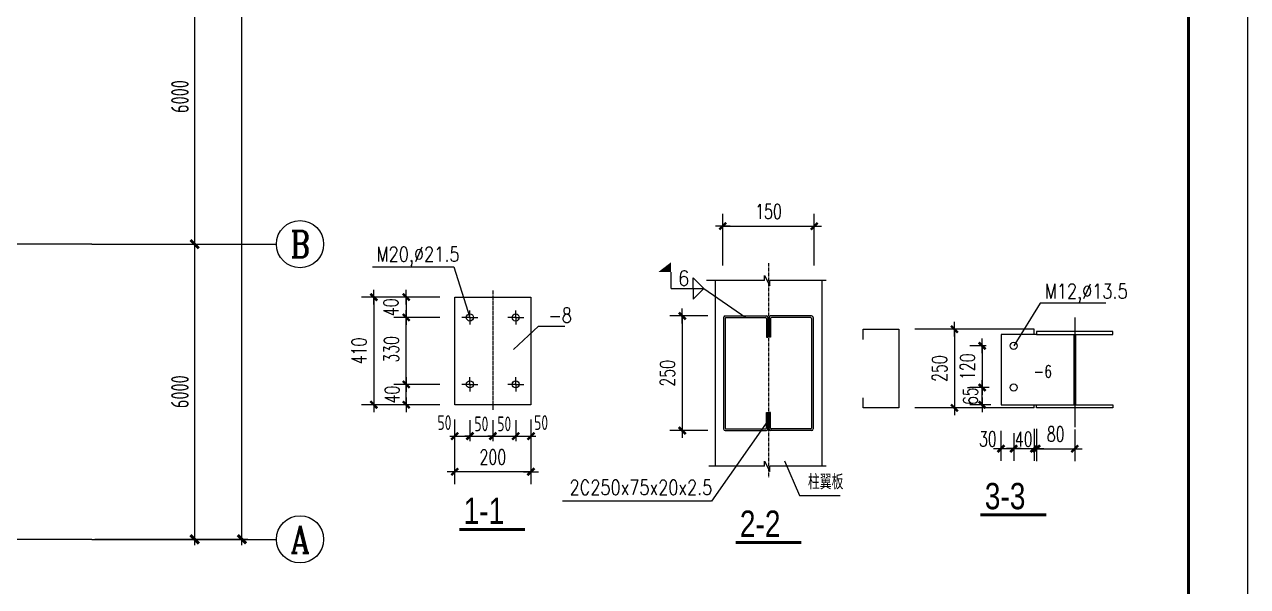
# Model space of a CAD drawing. Extents: x -1389621 to 57380, y -92505 to 283644.
# Drawn here: x -190537 to -165674, y 76107 to 87532 of the extents above; entities that cross this region are included whole.
import ezdxf
from ezdxf.enums import TextEntityAlignment as Align

# ---------------------------------------------------------------- set-up
doc = ezdxf.new("R2010")
doc.units = 0
doc.header["$LTSCALE"] = 100
doc.header["$MEASUREMENT"] = 0
doc.linetypes.add('CENTERX2', pattern=[101.6, 63.5, -12.7, 12.7, -12.7])
doc.linetypes.add('DOTE', pattern=[2.42, 2, -0.2, 0.02, -0.2])
doc.layers.get('0').update_dxf_attribs({"linetype": 'CONTINUOUS'})
doc.layers.get('Defpoints').update_dxf_attribs({"linetype": 'CONTINUOUS'})
for name, color, linetype in [('AXIS', 3, 'CONTINUOUS'), ('AXIS_TEXT', 7, 'CONTINUOUS'), ('BORDER', 7, 'CONTINUOUS'), ('DIM', 3, 'CONTINUOUS'), ('DOTE', 1, 'DOTE'), ('PUB_DIM', 3, 'CONTINUOUS'), ('TDB_文字', 3, 'CONTINUOUS'), ('TDB_细实线', 1, 'CONTINUOUS'), ('一般文字', 6, 'CONTINUOUS'), ('系杆支撑', 2, 'CONTINUOUS')]:
    doc.layers.add(name, color=color, linetype=linetype)
doc.layers.add('轴线', color=1, linetype='CENTERX2', lineweight=13)
doc.layers.add('钢架', color=7, linetype='CONTINUOUS', lineweight=25)
doc.styles.add('_TCH_AXIS', font='COMPLEX', dxfattribs={"bigfont": 'GBCBIG'})
doc.styles.add('COMPLEX', font='COMPLEX')
doc.styles.add('DIM_FONT', font='SIMPLEX', dxfattribs={"width": 0.7, "bigfont": 'GBCBIG'})
doc.styles.add('hztxt', font='txt', dxfattribs={"width": 0.7, "height": 10, "bigfont": 'hztxt.shx'})
doc.styles.add('TDB_仿宋字', font='FSGB2312.ttf', dxfattribs={"width": 0.8})
doc.styles.add('TSSD_Dimension', font='tssdeng.shx', dxfattribs={"width": 0.7, "bigfont": 'hztxt.shx'})
doc.dimstyles.new('dimn', dxfattribs={"dimtxt": 300, "dimasz": 1, "dimexe": 250, "dimexo": 300, "dimgap": 150, "dimtad": 1, "dimdec": 0, "dimzin": 0, "dimdsep": 46, "dimtxsty": 'DIM_FONT', "dimblk": '_DIMX', "dimcen": 1, "dimclrt": 7, "dimadec": 1, "dimazin": 0, "dimtfac": 1, "dimtdec": 0, "dimtix": 1, "dimtmove": 2, "dimatfit": 3, "dimfxl": 0, "dimtolj": 1, "dimtzin": 0, "dimarcsym": 0})
doc.dimstyles.new('TSSD_100_100', dxfattribs={"dimtxt": 300, "dimasz": 100, "dimexe": 100, "dimexo": 250, "dimgap": 100, "dimtad": 1, "dimdec": 0, "dimzin": 0, "dimdsep": 46, "dimtxsty": 'TSSD_Dimension', "dimblk": 'ARCHTICK', "dimblk1": 'ARCHTICK', "dimblk2": 'ARCHTICK', "dimcen": 0, "dimdle": 100, "dimclrt": 7, "dimadec": 0, "dimazin": 0, "dimtfac": 1, "dimtdec": 0, "dimtix": 1, "dimtmove": 2, "dimatfit": 3, "dimfxl": 0, "dimtolj": 1, "dimtzin": 0, "dimarcsym": 0})

# ---------------------------------------------------------------- blocks, each defined once
blk = doc.blocks.new('_ArchTick')
at = {"color": 0, "linetype": 'ByBlock'}
blk.add_lwpolyline([(-0.71, -0.71, 0.5, 0.5, 0), (0.71, 0.71, 0.5, 0.5, 0)], format="xyseb", dxfattribs=at)
blk = doc.blocks.new('*D343')
at = {"layer": 'Defpoints', "color": 0, "ltscale": 100}
for p in [(-189170, 89067), (-187077, 89067), (-189170, 83067)]:
    blk.add_point(p, dxfattribs=at)
at = {"layer": 'DIM', "color": 0, "lineweight": -2, "ltscale": 100}
for p, q in [((-188870, 89067), (-186957, 89067)), ((-187077, 82947), (-187077, 89187)), ((-188870, 83067), (-186957, 83067))]:
    blk.add_line(p, q, dxfattribs=at)
at = {"layer": 'DIM', "color": 0, "lineweight": -2, "ltscale": 100, "xscale": 120, "yscale": 120, "zscale": 120}
for p, rotation in [((-187077, 89067), 90), ((-187077, 83067), 270)]:
    blk.add_blockref('_ArchTick', p, dxfattribs=dict(at, rotation=rotation))
at = {"layer": 'DIM', "color": 7, "ltscale": 100, "insert": (-187377, 86067), "char_height": 360, "attachment_point": 5, "rotation": 90, "style": 'TSSD_Dimension'}
blk.add_mtext('\\A1;6000', dxfattribs=at)
blk = doc.blocks.new('*D354')
at = {"layer": 'Defpoints', "color": 0, "ltscale": 100}
for p in [(-189410, 149067), (-186117, 149067), (-189410, 77067)]:
    blk.add_point(p, dxfattribs=at)
at = {"layer": 'DIM', "color": 0, "lineweight": -2, "ltscale": 100}
for p, q in [((-186117, 76947), (-186117, 149187)), ((-189110, 149067), (-185997, 149067)), ((-189110, 77067), (-185997, 77067))]:
    blk.add_line(p, q, dxfattribs=at)
at = {"layer": 'DIM', "color": 0, "lineweight": -2, "ltscale": 100, "xscale": 120, "yscale": 120, "zscale": 120}
for p, rotation in [((-186117, 149067), 90), ((-186117, 77067), 270)]:
    blk.add_blockref('_ArchTick', p, dxfattribs=dict(at, rotation=rotation))
at = {"layer": 'DIM', "color": 7, "ltscale": 100, "insert": (-186417, 113067), "char_height": 360, "attachment_point": 5, "rotation": 90, "style": 'TSSD_Dimension'}
blk.add_mtext('\\A1;72000', dxfattribs=at)
blk = doc.blocks.new('*D2126')
at = {"layer": 'Defpoints', "color": 0, "ltscale": 100}
for p in [(-189170, 83067), (-187077, 83067), (-189170, 77067)]:
    blk.add_point(p, dxfattribs=at)
at = {"layer": 'DIM', "color": 0, "lineweight": -2, "ltscale": 100}
for p, q in [((-188870, 83067), (-186957, 83067)), ((-187077, 76947), (-187077, 83187)), ((-188870, 77067), (-186957, 77067))]:
    blk.add_line(p, q, dxfattribs=at)
at = {"layer": 'DIM', "color": 0, "lineweight": -2, "ltscale": 100, "xscale": 120, "yscale": 120, "zscale": 120}
for p, rotation in [((-187077, 83067), 90), ((-187077, 77067), 270)]:
    blk.add_blockref('_ArchTick', p, dxfattribs=dict(at, rotation=rotation))
at = {"layer": 'DIM', "color": 7, "ltscale": 100, "insert": (-187377, 80067), "char_height": 360, "attachment_point": 5, "rotation": 90, "style": 'TSSD_Dimension'}
blk.add_mtext('\\A1;6000', dxfattribs=at)
blk = doc.blocks.new('_AXISO')
blk.add_circle((0, 0), 0.5)
at = {"layer": 'AXIS_TEXT', "style": 'COMPLEX', "width": 1.041667}
blk.add_attdef('A', text='', height=0.56, dxfattribs=at).set_placement((-0.25, -0.28), (0.25, -0.28), align=Align.FIT)
blk = doc.blocks.new('_DIMX')
blk.add_line((-150, 0), (150, 0))
at = {"const_width": 50}
blk.add_lwpolyline([(-70, -70), (70, 70)], dxfattribs=at)
blk = doc.blocks.new('*D2627')
at = {"layer": 'AXIS', "color": 0, "linetype": 'Continuous', "lineweight": -2}
for p, q in [((-176648, 81607), (-177415, 81607)), ((-177165, 81606), (-177165, 79279)), ((-176648, 79278), (-177415, 79278))]:
    blk.add_line(p, q, dxfattribs=at)
at = {"layer": 'Defpoints', "color": 0, "linetype": 'Continuous'}
for p in [(-176348, 81607), (-177165, 79278), (-176348, 79278)]:
    blk.add_point(p, dxfattribs=at)
at = {"layer": 'AXIS', "color": 0, "linetype": 'Continuous', "lineweight": -2, "xscale": 1.000050000002375, "yscale": 1.000050000002375, "zscale": 1.000050000002375}
for p, rotation in [((-177165, 81607), 90), ((-177165, 79278), 270)]:
    blk.add_blockref('_DIMX', p, dxfattribs=dict(at, rotation=rotation))
at = {"layer": 'AXIS', "color": 7, "linetype": 'Continuous', "insert": (-177465, 80442), "char_height": 300, "attachment_point": 5, "rotation": 90, "style": 'DIM_FONT'}
blk.add_mtext('\\A1;250', dxfattribs=at)
blk = doc.blocks.new('*D2633')
at = {"layer": 'AXIS', "color": 0, "lineweight": -2}
for p, q in [((-171526, 81338), (-171883, 81338)), ((-171633, 81337), (-171633, 79740)), ((-171526, 79739), (-171883, 79739))]:
    blk.add_line(p, q, dxfattribs=at)
at = {"layer": 'Defpoints', "color": 0}
for p in [(-171226, 81338), (-171633, 79739), (-171226, 79739)]:
    blk.add_point(p, dxfattribs=at)
at = {"layer": 'AXIS', "color": 0, "lineweight": -2, "xscale": 1.000050000002375, "yscale": 1.000050000002375, "zscale": 1.000050000002375}
for p, rotation in [((-171633, 81338), 90), ((-171633, 79739), 270)]:
    blk.add_blockref('_DIMX', p, dxfattribs=dict(at, rotation=rotation))
at = {"layer": 'AXIS', "color": 7, "insert": (-171933, 80538), "char_height": 300, "attachment_point": 5, "rotation": 90, "style": 'DIM_FONT'}
blk.add_mtext('\\A1;250', dxfattribs=at)
blk = doc.blocks.new('*D2629')
at = {"layer": 'AXIS', "color": 0, "linetype": 'Continuous', "lineweight": -2}
for p, q in [((-170986, 81000), (-171318, 81000)), ((-171068, 80999), (-171068, 80154)), ((-171368, 80153), (-171318, 80153))]:
    blk.add_line(p, q, dxfattribs=at)
at = {"layer": 'Defpoints', "color": 0, "linetype": 'Continuous'}
for p in [(-170686, 81000), (-171068, 80153), (-171068, 80153)]:
    blk.add_point(p, dxfattribs=at)
at = {"layer": 'AXIS', "color": 0, "linetype": 'Continuous', "lineweight": -2, "xscale": 1.000050000002375, "yscale": 1.000050000002375, "zscale": 1.000050000002375}
for p, rotation in [((-171068, 81000), 90), ((-171068, 80153), 270)]:
    blk.add_blockref('_DIMX', p, dxfattribs=dict(at, rotation=rotation))
at = {"layer": 'AXIS', "color": 7, "linetype": 'Continuous', "insert": (-171368, 80576), "char_height": 300, "attachment_point": 5, "rotation": 90, "style": 'DIM_FONT'}
blk.add_mtext('\\A1;120', dxfattribs=at)
blk = doc.blocks.new('*D2631')
at = {"layer": 'AXIS', "color": 0, "lineweight": -2}
for p, q in [((-170014, 79315), (-170014, 78660)), ((-170427, 79228), (-170427, 78660)), ((-170426, 78910), (-170015, 78910))]:
    blk.add_line(p, q, dxfattribs=at)
at = {"layer": 'Defpoints', "color": 0}
for p in [(-170014, 79615), (-170427, 79528), (-170014, 78910)]:
    blk.add_point(p, dxfattribs=at)
at = {"layer": 'AXIS', "color": 0, "lineweight": -2, "xscale": 1.000050000002375, "yscale": 1.000050000002375, "zscale": 1.000050000002375, "rotation": 180}
blk.add_blockref('_DIMX', (-170427, 78910), dxfattribs=at)
at = {"layer": 'AXIS', "color": 0, "lineweight": -2, "xscale": 1.000050000002375, "yscale": 1.000050000002375, "zscale": 1.000050000002375}
blk.add_blockref('_DIMX', (-170014, 78910), dxfattribs=at)
at = {"layer": 'AXIS', "color": 7, "insert": (-170223, 79102), "char_height": 300, "attachment_point": 5, "style": 'DIM_FONT'}
blk.add_mtext('\\A1;40', dxfattribs=at)
blk = doc.blocks.new('*D2632')
at = {"layer": 'AXIS', "color": 0, "lineweight": -2}
for p, q in [((-170686, 79271), (-170686, 78660)), ((-170427, 79228), (-170427, 78660)), ((-170687, 78910), (-170688, 78910)), ((-170686, 78910), (-170427, 78910)), ((-170426, 78910), (-170425, 78910))]:
    blk.add_line(p, q, dxfattribs=at)
at = {"layer": 'Defpoints', "color": 0}
for p in [(-170686, 79571), (-170427, 79528), (-170427, 78910)]:
    blk.add_point(p, dxfattribs=at)
at = {"layer": 'AXIS', "color": 0, "lineweight": -2, "xscale": 1.000050000002375, "yscale": 1.000050000002375, "zscale": 1.000050000002375}
blk.add_blockref('_DIMX', (-170686, 78910), dxfattribs=at)
at = {"layer": 'AXIS', "color": 0, "lineweight": -2, "xscale": 1.000050000002375, "yscale": 1.000050000002375, "zscale": 1.000050000002375, "rotation": 180}
blk.add_blockref('_DIMX', (-170427, 78910), dxfattribs=at)
at = {"layer": 'AXIS', "color": 7, "insert": (-170954, 79106), "char_height": 300, "attachment_point": 5, "style": 'DIM_FONT'}
blk.add_mtext('\\A1;30', dxfattribs=at)
blk = doc.blocks.new('*D2618')
at = {"layer": 'AXIS', "color": 0, "lineweight": -2}
for p, q in [((-170927, 80153), (-171319, 80153)), ((-171069, 79802), (-171069, 80152)), ((-170892, 79801), (-171319, 79801))]:
    blk.add_line(p, q, dxfattribs=at)
at = {"layer": 'Defpoints', "color": 0}
for p in [(-171069, 80153), (-170627, 80153), (-170592, 79801)]:
    blk.add_point(p, dxfattribs=at)
at = {"layer": 'AXIS', "color": 0, "lineweight": -2, "xscale": 1.000050000002375, "yscale": 1.000050000002375, "zscale": 1.000050000002375}
for p, rotation in [((-171069, 80153), 90), ((-171069, 79801), 270)]:
    blk.add_blockref('_DIMX', p, dxfattribs=dict(at, rotation=rotation))
at = {"layer": 'AXIS', "color": 7, "insert": (-171308, 79976), "char_height": 300, "attachment_point": 5, "rotation": 90, "style": 'DIM_FONT'}
blk.add_mtext('\\A1;65', dxfattribs=at)
blk = doc.blocks.new('*D2619')
at = {"layer": 'AXIS', "color": 0, "lineweight": -2}
for p, q in [((-182092, 81990), (-183026, 81990)), ((-182776, 81989), (-182776, 81577)), ((-182092, 81576), (-183026, 81576))]:
    blk.add_line(p, q, dxfattribs=at)
at = {"layer": 'Defpoints', "color": 0}
for p in [(-181792, 81990), (-182776, 81576), (-181792, 81576)]:
    blk.add_point(p, dxfattribs=at)
at = {"layer": 'AXIS', "color": 0, "lineweight": -2, "xscale": 1.00005, "yscale": 1.00005, "zscale": 1.00005}
for p, rotation in [((-182776, 81990), 90), ((-182776, 81576), 270)]:
    blk.add_blockref('_DIMX', p, dxfattribs=dict(at, rotation=rotation))
at = {"layer": 'AXIS', "color": 7, "insert": (-183087, 81783), "char_height": 300, "attachment_point": 5, "rotation": 90, "style": 'DIM_FONT'}
blk.add_mtext('\\A1;40', dxfattribs=at)
blk = doc.blocks.new('*D2634')
at = {"layer": 'AXIS', "color": 0, "lineweight": -2}
for p, q in [((-181792, 79503), (-181792, 78190)), ((-180241, 79503), (-180241, 78190)), ((-180242, 78440), (-181791, 78440))]:
    blk.add_line(p, q, dxfattribs=at)
at = {"layer": 'Defpoints', "color": 0}
for p in [(-181792, 79803), (-180241, 79803), (-181792, 78440)]:
    blk.add_point(p, dxfattribs=at)
at = {"layer": 'AXIS', "color": 0, "lineweight": -2, "xscale": 1.00005, "yscale": 1.00005, "zscale": 1.00005, "rotation": 180}
blk.add_blockref('_DIMX', (-181792, 78440), dxfattribs=at)
at = {"layer": 'AXIS', "color": 0, "lineweight": -2, "xscale": 1.00005, "yscale": 1.00005, "zscale": 1.00005}
blk.add_blockref('_DIMX', (-180241, 78440), dxfattribs=at)
at = {"layer": 'AXIS', "color": 7, "insert": (-181016, 78740), "char_height": 300, "attachment_point": 5, "style": 'DIM_FONT'}
blk.add_mtext('\\A1;200', dxfattribs=at)
blk = doc.blocks.new('*D2620')
at = {"layer": 'AXIS', "color": 0, "lineweight": -2}
for p, q in [((-182312, 81990), (-183686, 81990)), ((-183436, 81989), (-183436, 79804)), ((-182312, 79803), (-183686, 79803))]:
    blk.add_line(p, q, dxfattribs=at)
at = {"layer": 'Defpoints', "color": 0}
for p in [(-182012, 81990), (-183436, 79803), (-182012, 79803)]:
    blk.add_point(p, dxfattribs=at)
at = {"layer": 'AXIS', "color": 0, "lineweight": -2, "xscale": 1.00005, "yscale": 1.00005, "zscale": 1.00005}
for p, rotation in [((-183436, 81990), 90), ((-183436, 79803), 270)]:
    blk.add_blockref('_DIMX', p, dxfattribs=dict(at, rotation=rotation))
at = {"layer": 'AXIS', "color": 7, "insert": (-183736, 80896), "char_height": 300, "attachment_point": 5, "rotation": 90, "style": 'DIM_FONT'}
blk.add_mtext('\\A1;410', dxfattribs=at)
blk = doc.blocks.new('*D2621')
at = {"layer": 'AXIS', "color": 0, "lineweight": -2}
for p, q in [((-182092, 81576), (-183026, 81576)), ((-182776, 80217), (-182776, 81575)), ((-182092, 80216), (-183026, 80216))]:
    blk.add_line(p, q, dxfattribs=at)
at = {"layer": 'Defpoints', "color": 0}
for p in [(-182776, 81576), (-181792, 81576), (-181792, 80216)]:
    blk.add_point(p, dxfattribs=at)
at = {"layer": 'AXIS', "color": 0, "lineweight": -2, "xscale": 1.00005, "yscale": 1.00005, "zscale": 1.00005}
for p, rotation in [((-182776, 81576), 90), ((-182776, 80216), 270)]:
    blk.add_blockref('_DIMX', p, dxfattribs=dict(at, rotation=rotation))
at = {"layer": 'AXIS', "color": 7, "insert": (-183079, 80928), "char_height": 300, "attachment_point": 5, "rotation": 90, "style": 'DIM_FONT'}
blk.add_mtext('\\A1;330', dxfattribs=at)
blk = doc.blocks.new('*D2622')
at = {"layer": 'AXIS', "color": 0, "lineweight": -2}
for p, q in [((-182092, 80216), (-183026, 80216)), ((-182776, 79804), (-182776, 80215)), ((-182092, 79803), (-183026, 79803))]:
    blk.add_line(p, q, dxfattribs=at)
at = {"layer": 'Defpoints', "color": 0}
for p in [(-182776, 80216), (-181792, 80216), (-181792, 79803)]:
    blk.add_point(p, dxfattribs=at)
at = {"layer": 'AXIS', "color": 0, "lineweight": -2, "xscale": 1.00005, "yscale": 1.00005, "zscale": 1.00005}
for p, rotation in [((-182776, 80216), 90), ((-182776, 79803), 270)]:
    blk.add_blockref('_DIMX', p, dxfattribs=dict(at, rotation=rotation))
at = {"layer": 'AXIS', "color": 7, "insert": (-183064, 80010), "char_height": 300, "attachment_point": 5, "rotation": 90, "style": 'DIM_FONT'}
blk.add_mtext('\\A1;40', dxfattribs=at)
blk = doc.blocks.new('*D2623')
at = {"layer": 'Defpoints', "color": 0, "ltscale": 100}
for p in [(-181482, 79737), (-181016, 79737), (-181016, 79164)]:
    blk.add_point(p, dxfattribs=at)
at = {"layer": 'DIM', "color": 0, "lineweight": -2, "ltscale": 100}
for p, q in [((-181482, 79487), (-181482, 79064)), ((-181016, 79487), (-181016, 79064)), ((-181482, 79164), (-181582, 79164)), ((-181482, 79164), (-181016, 79164)), ((-181016, 79164), (-180916, 79164))]:
    blk.add_line(p, q, dxfattribs=at)
at = {"layer": 'DIM', "color": 0, "lineweight": -2, "ltscale": 100, "xscale": 100.005, "yscale": 100.005, "zscale": 100.005}
blk.add_blockref('_ArchTick', (-181482, 79164), dxfattribs=at)
at = {"layer": 'DIM', "color": 0, "lineweight": -2, "ltscale": 100, "xscale": 100.005, "yscale": 100.005, "zscale": 100.005, "rotation": 180}
blk.add_blockref('_ArchTick', (-181016, 79164), dxfattribs=at)
at = {"layer": 'DIM', "color": 7, "ltscale": 100, "insert": (-181249, 79414), "char_height": 300, "attachment_point": 5, "style": 'TSSD_Dimension'}
blk.add_mtext('\\A1;50', dxfattribs=at)
blk = doc.blocks.new('*D2624')
at = {"layer": 'Defpoints', "color": 0, "ltscale": 100}
for p in [(-181016, 79737), (-180551, 79737), (-180551, 79164)]:
    blk.add_point(p, dxfattribs=at)
at = {"layer": 'DIM', "color": 0, "lineweight": -2, "ltscale": 100}
for p, q in [((-181016, 79487), (-181016, 79064)), ((-180551, 79487), (-180551, 79064)), ((-181016, 79164), (-181116, 79164)), ((-181016, 79164), (-180551, 79164)), ((-180551, 79164), (-180451, 79164))]:
    blk.add_line(p, q, dxfattribs=at)
at = {"layer": 'DIM', "color": 0, "lineweight": -2, "ltscale": 100, "xscale": 100.005, "yscale": 100.005, "zscale": 100.005}
blk.add_blockref('_ArchTick', (-181016, 79164), dxfattribs=at)
at = {"layer": 'DIM', "color": 0, "lineweight": -2, "ltscale": 100, "xscale": 100.005, "yscale": 100.005, "zscale": 100.005, "rotation": 180}
blk.add_blockref('_ArchTick', (-180551, 79164), dxfattribs=at)
at = {"layer": 'DIM', "color": 7, "ltscale": 100, "insert": (-180784, 79414), "char_height": 300, "attachment_point": 5, "style": 'TSSD_Dimension'}
blk.add_mtext('\\A1;50', dxfattribs=at)
blk = doc.blocks.new('*D2625')
at = {"layer": 'Defpoints', "color": 0, "ltscale": 100}
for p in [(-180551, 79737), (-180241, 79737), (-180241, 79164)]:
    blk.add_point(p, dxfattribs=at)
at = {"layer": 'DIM', "color": 0, "lineweight": -2, "ltscale": 100}
for p, q in [((-180551, 79487), (-180551, 79064)), ((-180241, 79487), (-180241, 79064)), ((-180651, 79164), (-180141, 79164))]:
    blk.add_line(p, q, dxfattribs=at)
at = {"layer": 'DIM', "color": 0, "lineweight": -2, "ltscale": 100, "xscale": 100.005, "yscale": 100.005, "zscale": 100.005, "rotation": 180}
blk.add_blockref('_ArchTick', (-180551, 79164), dxfattribs=at)
at = {"layer": 'DIM', "color": 0, "lineweight": -2, "ltscale": 100, "xscale": 100.005, "yscale": 100.005, "zscale": 100.005}
blk.add_blockref('_ArchTick', (-180241, 79164), dxfattribs=at)
at = {"layer": 'DIM', "color": 7, "ltscale": 100, "insert": (-180034, 79439), "char_height": 300, "attachment_point": 5, "style": 'TSSD_Dimension'}
blk.add_mtext('\\A1;50', dxfattribs=at)
blk = doc.blocks.new('*D2626')
at = {"layer": 'Defpoints', "color": 0, "ltscale": 100}
for p in [(-181792, 79737), (-181482, 79737), (-181482, 79164)]:
    blk.add_point(p, dxfattribs=at)
at = {"layer": 'DIM', "color": 0, "lineweight": -2, "ltscale": 100}
for p, q in [((-181792, 79487), (-181792, 79064)), ((-181482, 79487), (-181482, 79064)), ((-181892, 79164), (-181382, 79164))]:
    blk.add_line(p, q, dxfattribs=at)
at = {"layer": 'DIM', "color": 0, "lineweight": -2, "ltscale": 100, "xscale": 100.005, "yscale": 100.005, "zscale": 100.005, "rotation": 180}
blk.add_blockref('_ArchTick', (-181792, 79164), dxfattribs=at)
at = {"layer": 'DIM', "color": 0, "lineweight": -2, "ltscale": 100, "xscale": 100.005, "yscale": 100.005, "zscale": 100.005}
blk.add_blockref('_ArchTick', (-181482, 79164), dxfattribs=at)
at = {"layer": 'DIM', "color": 7, "ltscale": 100, "insert": (-181999, 79439), "char_height": 300, "attachment_point": 5, "style": 'TSSD_Dimension'}
blk.add_mtext('\\A1;50', dxfattribs=at)

msp = doc.modelspace()

# ---------------------------------------------------------------- linework, layer by layer
at = {"color": 3}
for p, q in [((-181481.641, 81576.249), (-181644.189, 81576.249)), ((-181481.641, 81576.249), (-181481.641, 81719.724)), ((-181481.641, 81576.249), (-181319.094, 81576.249)), ((-181481.641, 81576.249), (-181481.641, 81432.773)), ((-180551.205, 81576.249), (-180713.752, 81576.249)), ((-180551.205, 81576.249), (-180551.205, 81719.724)), ((-180551.205, 81576.249), (-180388.657, 81576.249)), ((-180551.205, 81576.249), (-180551.205, 81432.773)), ((-181481.641, 80216.338), (-181481.641, 80359.814)), ((-180551.205, 80216.338), (-180551.205, 80359.814)), ((-181481.641, 80216.338), (-181644.189, 80216.338)), ((-181481.641, 80216.338), (-181319.094, 80216.338)), ((-181481.641, 80216.338), (-181481.641, 80072.862)), ((-180551.205, 80216.338), (-180713.752, 80216.338)), ((-180551.205, 80216.338), (-180388.657, 80216.338)), ((-180551.205, 80216.338), (-180551.205, 80072.862))]:
    msp.add_line(p, q, dxfattribs=at)
for p, q in [((-170013.739, 81337.606), (-172438.898, 81337.606)), ((-170013.739, 81228.102), (-170013.739, 81337.606)), ((-170013.739, 81228.102), (-170685.721, 81228.102)), ((-170685.721, 81228.102), (-170685.721, 79801.072)), ((-169962.049, 81228.102), (-170013.739, 81228.102)), ((-170013.739, 79739.042), (-172438.898, 79739.042)), ((-170685.721, 79801.072), (-169962.049, 79801.072)), ((-170013.739, 79739.042), (-170013.739, 79801.072))]:
    msp.add_line(p, q)
at = {"color": 0, "linetype": 'ByBlock'}
msp.add_lwpolyline([(-173487.214, 81130.843), (-173487.214, 81337.606), (-172763.541, 81337.606), (-172763.541, 79739.042), (-173487.214, 79739.042), (-173487.214, 79945.806)], dxfattribs=at)
for centre in [(-181481.641, 81576.249), (-180551.205, 81576.249), (-170427.267, 80999.524), (-181481.641, 80216.338), (-180551.205, 80216.338), (-170427.267, 80152.57)]:
    msp.add_circle(centre, 72.367)
at = {"layer": 'AXIS'}
for p, q in [((-189169.75, 83066.574), (-185415.141, 83066.574)), ((-189169.75, 77066.574), (-185415.141, 77066.574))]:
    msp.add_line(p, q, dxfattribs=at)
at = {"layer": 'BORDER'}
msp.add_lwpolyline([(-236954.028, 57648.326), (-236954.028, 158568.326), (-165674.028, 158568.326), (-165674.028, 57648.326)], close=True, dxfattribs=at)
at = {"layer": 'BORDER', "const_width": 60}
msp.add_lwpolyline([(-235754.028, 58848.326), (-235754.028, 155568.326), (-166874.028, 155568.326), (-166874.028, 58848.326)], close=True, dxfattribs=at)
at = {"layer": 'DOTE', "linetype": 'DOTE', "ltscale": 10}
for p, q in [((-189169.75, 83066.574), (-230591.747, 83066.574)), ((-189169.75, 77066.574), (-230591.747, 77066.574))]:
    msp.add_line(p, q, dxfattribs=at)
at = {"layer": 'TDB_文字', "color": 3, "const_width": 64.141}
for points in [[(-171103, 77565), (-169766.731, 77565)], [(-181697.635, 77264.881), (-180361.366, 77264.881)], [(-176081.961, 77003.694), (-174745.691, 77003.694)]]:
    msp.add_lwpolyline(points, dxfattribs=at)
at = {"layer": '一般文字', "color": 251, "lineweight": 15}
for p, q in [((-183464.825, 82608.973), (-181808.13, 82608.973)), ((-181808.13, 82608.973), (-181481.641, 81576.249)), ((-177394.106, 82164.34), (-177394.106, 82497.924)), ((-176944.293, 82379.365), (-176729.268, 82164.34)), ((-176944.293, 82164.34), (-176944.293, 82379.365)), ((-175496.652, 82330.484), (-176675.612, 82330.484)), ((-175496.652, 82330.484), (-175496.652, 82428.783)), ((-175496.652, 82428.783), (-175385.001, 82221.547, 0)), ((-175385.001, 82221.547, 0), (-175385.001, 82330.484)), ((-174241.637, 82330.484), (-175385.001, 82330.484)), ((-177394.106, 82164.34), (-176729.268, 82164.34)), ((-176944.293, 81949.315), (-176729.268, 82164.34)), ((-176944.293, 82164.34), (-176944.293, 81949.315)), ((-176729.268, 82164.34), (-175874.03, 81574.475)), ((-169890.589, 81864.776), (-170427.267, 80999.524)), ((-168557.864, 81864.776), (-169890.589, 81864.776)), ((-180594.58, 80926.206), (-180086.9, 81396.37)), ((-180086.9, 81396.37), (-179554.375, 81396.37)), ((-175422.574, 79476.798), (-176572.755, 77845.486, 0)), ((-175496.652, 78554.437), (-175496.652, 78652.735)), ((-175496.652, 78652.735), (-175385.001, 78445.499, 0)), ((-175085.686, 78664.273), (-174779.7, 77959.567)), ((-175496.652, 78554.437), (-176622.238, 78554.437)), ((-175385.001, 78445.499, 0), (-175385.001, 78554.437)), ((-174241.637, 78554.437), (-175385.001, 78554.437)), ((-176572.755, 77845.486, 0), (-179598.343, 77845.486, 0)), ((-174779.7, 77959.567), (-173958.023, 77959.567))]:
    msp.add_line(p, q, dxfattribs=at)
msp.add_solid([(-177394.106, 82497.924), (-177655.302, 82497.924), (-177394.106, 82698.074)], dxfattribs=at)
at = {"layer": '系杆支撑', "color": 3}
for p, q in [((-176325.486, 81574.475), (-176325.486, 79310.446)), ((-176293.15, 81606.811), (-175454.91, 81606.811)), ((-176293.15, 81558.307), (-176293.15, 79326.614)), ((-176276.982, 81574.475), (-175471.079, 81574.475)), ((-175454.91, 81558.307), (-175454.91, 81177.12)), ((-175422.574, 81574.475), (-175422.574, 81177.12)), ((-175401.933, 81574.475), (-175401.933, 81177.12)), ((-174536.936, 81606.811), (-175369.597, 81606.811)), ((-175369.597, 81558.307), (-175369.597, 81177.12)), ((-174553.104, 81574.475), (-175353.429, 81574.475)), ((-174536.936, 81558.307), (-174536.936, 79326.614)), ((-174504.6, 81574.475), (-174504.6, 79310.446)), ((-175454.91, 81177.12), (-175422.574, 81177.12)), ((-175369.597, 81177.12), (-175401.933, 81177.12)), ((-175454.91, 79643.15), (-175422.574, 79643.15)), ((-175454.91, 79326.614), (-175454.91, 79643.15)), ((-175422.574, 79310.446), (-175422.574, 79643.15)), ((-175369.597, 79643.15), (-175401.933, 79643.15)), ((-175401.933, 79310.446), (-175401.933, 79643.15)), ((-175369.597, 79326.614), (-175369.597, 79643.15)), ((-176293.15, 79278.109), (-175454.91, 79278.109)), ((-176276.982, 79310.446), (-175471.079, 79310.446)), ((-174536.936, 79278.109), (-175369.597, 79278.109)), ((-174553.104, 79310.446), (-175353.429, 79310.446))]:
    msp.add_line(p, q, dxfattribs=at)
for centre, radius, start, end in [((-176293.15, 81574.475), 32.336, 90, 180), ((-176276.982, 81558.307), 16.168, 90, 180), ((-175471.079, 81558.307), 16.168, 0, 90), ((-175454.91, 81574.475), 32.336, 0, 90), ((-175369.597, 81574.475), 32.336, 90, 180), ((-175353.429, 81558.307), 16.168, 90, 180), ((-174553.104, 81558.307), 16.168, 0, 90), ((-174536.936, 81574.475), 32.336, 0, 90), ((-176276.982, 79326.614), 16.168, 180, 270), ((-175471.079, 79326.614), 16.168, 270, 0), ((-175353.429, 79326.614), 16.168, 180, 270), ((-174553.104, 79326.614), 16.168, 270, 0), ((-176293.15, 79310.446), 32.336, 180, 270), ((-175454.91, 79310.446), 32.336, 270, 0), ((-175369.597, 79310.446), 32.336, 180, 270), ((-174536.936, 79310.446), 32.336, 270, 0)]:
    msp.add_arc(centre, radius, start, end, dxfattribs=at)
at = {"layer": '轴线', "linetype": 'CENTERX2', "ltscale": 0.01}
msp.add_line((-181016.423, 82122.911), (-181016.423, 79693.764), dxfattribs=at)
at = {"layer": '钢架', "linetype": 'CENTERX2', "ltscale": 0.01}
msp.add_line((-175412.254, 82682.162), (-175412.254, 78328.169), dxfattribs=at)
at = {"layer": '钢架', "lineweight": 5}
for p, q in [((-176496.032, 82330.484), (-176496.032, 78554.437)), ((-174328.475, 82330.484), (-174328.475, 78554.437)), ((-169186.685, 81577.181), (-169186.685, 79347.371)), ((-169202.192, 81228.102), (-169202.192, 79801.072)), ((-169171.177, 81228.102), (-169171.177, 79801.072))]:
    msp.add_line(p, q, dxfattribs=at)
for points in [[(-180241.059, 79802.811), (-181791.787, 79802.811), (-181791.787, 81989.776), (-180241.059, 81989.776)], [(-169962.049, 81228.102), (-168411.321, 81228.102), (-168411.321, 81290.131), (-169962.049, 81290.131)], [(-169962.049, 79801.072), (-168411.321, 79801.072), (-168411.321, 79739.042), (-169962.049, 79739.042)]]:
    msp.add_lwpolyline(points, close=True, dxfattribs=at)

# ---------------------------------------------------------------- block references
at = {"layer": 'AXIS'}
ref = msp.add_blockref('_AXISO', (-184935.141, 83066.574), dxfattribs=dict(at, xscale=960, yscale=960, zscale=960))
ref.add_attrib('A', 'B', dxfattribs={"layer": 'AXIS_TEXT', "ltscale": 0.5, "height": 546.829, "style": '_TCH_AXIS', "width": 0.882353}).set_placement((-185130.437, 82793.159), (-184739.845, 82793.159), align=Align.FIT)
ref = msp.add_blockref('_AXISO', (-184935.141, 77066.574), dxfattribs=dict(at, xscale=960, yscale=960, zscale=960))
ref.add_attrib('A', 'A', dxfattribs={"layer": 'AXIS_TEXT', "ltscale": 0.5, "height": 546.829, "style": '_TCH_AXIS', "width": 0.833333}).set_placement((-185130.437, 76793.159), (-184739.845, 76793.159), align=Align.FIT)

# ---------------------------------------------------------------- texts
at = {"layer": 'PUB_DIM', "color": 6, "linetype": 'Continuous', "style": 'hztxt', "width": 0.8}
for s, height, p in [('M20,%%C21.5', 300.22504, (-183381.463, 82710.929)), ('M12,%%c13.5', 300.22504, (-169798.137, 81962.516)), ('-8', 300.225, (-179882.441, 81470.527)), ('柱翼板', 300.225, (-174609.417, 78083.064)), ('2C250x75x20x2.5', 300.22504, (-179456.378, 77973.119, 0))]:
    msp.add_text(s, height=height, dxfattribs=at).set_placement(p)
at = {"layer": 'TDB_细实线', "style": 'TDB_仿宋字', "width": 0.8}
for s, p in [('3-3', (-171015.824, 77678.64)), ('1-1', (-181610.46, 77378.521)), ('2-2', (-175994.785, 77117.334))]:
    msp.add_text(s, height=534.5077, dxfattribs=at).set_placement(p)
at = {"layer": '一般文字', "color": 251, "lineweight": 15}
for s, height, style, width, p in [('6', 300.225, 'DIM_FONT', 0.965103, (-177260.663, 82222.599)), ('-6', 240.18, 'hztxt', 0.8, (-170023.964, 80359.544))]:
    msp.add_text(s, height=height, dxfattribs=dict(at, style=style, width=width)).set_placement(p)

# ---------------------------------------------------------------- dimensions: what is measured, and where the dimension line sits
at = {"layer": 'AXIS'}
for base, p1, p2, text in [((-174481.817, 83432.447), (-176342.69, 82330.484), (-174481.817, 82330.484), '150'), ((-169186.685, 78907.375), (-169962.049, 79615.494), (-169186.685, 79597.994), '80')]:
    msp.add_linear_dim(base=base, p1=p1, p2=p2, text=text, dimstyle='dimn', override={"dimscale": 1.00005, "dimlfac": 0.99995, "dimadec": 0}, dxfattribs=at).render()
for base, p1, p2, angle, text, picture, middle in [((-183435.863, 79802.811), (-182012.051, 81989.776), (-182012.051, 79802.811), 90, '410', '*D2620', (-183735.878, 80896.293)), ((-171633.32, 79739.042), (-171226.319, 81337.606), (-171226.319, 79739.042), 90, '250', '*D2633', (-171933.335, 80538.324)), ((-181791.787, 78440.442), (-180241.059, 79802.811), (-181791.787, 79802.811), 180, '200', '*D2634', (-181016.423, 78740.457))]:
    dim = msp.add_linear_dim(base=base, p1=p1, p2=p2, angle=angle, text=text, dimstyle='dimn', override={"dimscale": 1.00005, "dimlfac": 0.99995, "dimadec": 0}, dxfattribs=at)
    dim.commit()
    dim.dimension.update_dxf_attribs({"geometry": picture, "text_midpoint": middle})
for base, p1, p2, angle, text, picture, middle in [((-182776, 81576.249), (-181791.787, 81989.776), (-181791.787, 81576.249), 90, '40', '*D2619', (-183086.86, 81783.012)), ((-182776, 81576.249), (-181791.787, 80216.338), (-181791.787, 81576.249), 270, '330', '*D2621', (-183078.89, 80927.722)), ((-182776, 80216.338), (-181791.787, 79802.811), (-181791.787, 80216.338), 270, '40', '*D2622', (-183063.675, 80009.574)), ((-171069.084, 80152.57), (-170592.422, 79801.072), (-170627.417, 80152.57), 270, '65', '*D2618', (-171307.963, 79975.583))]:
    dim = msp.add_linear_dim(base=base, p1=p1, p2=p2, angle=angle, text=text, dimstyle='dimn', override={"dimscale": 1.00005, "dimlfac": 0.99995, "dimadec": 0}, dxfattribs=at)
    dim.commit()
    dim.dimension.update_dxf_attribs({"geometry": picture, "text_midpoint": middle, "dimtype": 160})
at = {"layer": 'AXIS', "linetype": 'Continuous'}
for base, p1, p2, text, picture, middle in [((-177164.824, 79278.109), (-176348.269, 81606.811), (-176348.269, 79278.109), '250', '*D2627', (-177464.839, 80442.46)), ((-171068.415, 80152.57), (-170685.721, 80999.524), (-171068.415, 80152.57), '120', '*D2629', (-171368.43, 80576.047))]:
    dim = msp.add_linear_dim(base=base, p1=p1, p2=p2, angle=90, text=text, dimstyle='dimn', override={"dimscale": 1.00005, "dimlfac": 0.99995, "dimadec": 0}, dxfattribs=at)
    dim.commit()
    dim.dimension.update_dxf_attribs({"geometry": picture, "text_midpoint": middle})
at = {"layer": 'AXIS'}
for base, p1, p2, text, picture, middle in [((-170427.267, 78910.168), (-170685.721, 79570.545), (-170427.267, 79528.304), '30', '*D2632', (-170953.671, 79105.977)), ((-170013.739, 78910.168), (-170427.267, 79528.304), (-170013.739, 79615.494), '40', '*D2631', (-170222.783, 79101.935))]:
    dim = msp.add_linear_dim(base=base, p1=p1, p2=p2, text=text, dimstyle='dimn', override={"dimscale": 1.00005, "dimlfac": 0.99995, "dimadec": 0}, dxfattribs=at)
    dim.commit()
    dim.dimension.update_dxf_attribs({"geometry": picture, "text_midpoint": middle, "dimtype": 160})
at = {"layer": 'DIM', "ltscale": 100}
for p1, p2, distance, picture, middle in [((-189409.75, 77066.574), (-189409.75, 149066.574), -3292.902, '*D354', (-186416.848, 113066.574)), ((-189169.75, 83066.574), (-189169.75, 89066.574), -2092.902, '*D343', (-187376.848, 86066.574)), ((-189169.75, 77066.574), (-189169.75, 83066.574), -2092.902, '*D2126', (-187376.848, 80066.574))]:
    dim = msp.add_aligned_dim(p1=p1, p2=p2, distance=distance, dimstyle='TSSD_100_100', override={"dimscale": 1.2}, dxfattribs=at)
    dim.commit()
    dim.dimension.update_dxf_attribs({"geometry": picture, "text_midpoint": middle})
for base, p1, p2, picture, middle in [((-181481.641, 79163.627), (-181791.787, 79736.684), (-181481.641, 79736.684), '*D2626', (-181998.77, 79438.792)), ((-180241.059, 79163.627), (-180551.205, 79736.684), (-180241.059, 79736.684), '*D2625', (-180034.076, 79438.792))]:
    dim = msp.add_linear_dim(base=base, p1=p1, p2=p2, text='50', dimstyle='TSSD_100_100', override={"dimscale": 1.00005, "dimlfac": 0.99995}, dxfattribs=at)
    dim.commit()
    dim.dimension.update_dxf_attribs({"geometry": picture, "text_midpoint": middle, "dimtype": 160})
for base, p1, p2, picture, middle in [((-181016.423, 79163.627), (-181481.641, 79736.684), (-181016.423, 79736.684), '*D2623', (-181249.032, 79413.639)), ((-180551.205, 79163.627), (-181016.423, 79736.684), (-180551.205, 79736.684), '*D2624', (-180783.814, 79413.639))]:
    dim = msp.add_linear_dim(base=base, p1=p1, p2=p2, text='50', dimstyle='TSSD_100_100', override={"dimscale": 1.00005, "dimlfac": 0.99995}, dxfattribs=at)
    dim.commit()
    dim.dimension.update_dxf_attribs({"geometry": picture, "text_midpoint": middle})

doc.saveas('drawing.dxf')
